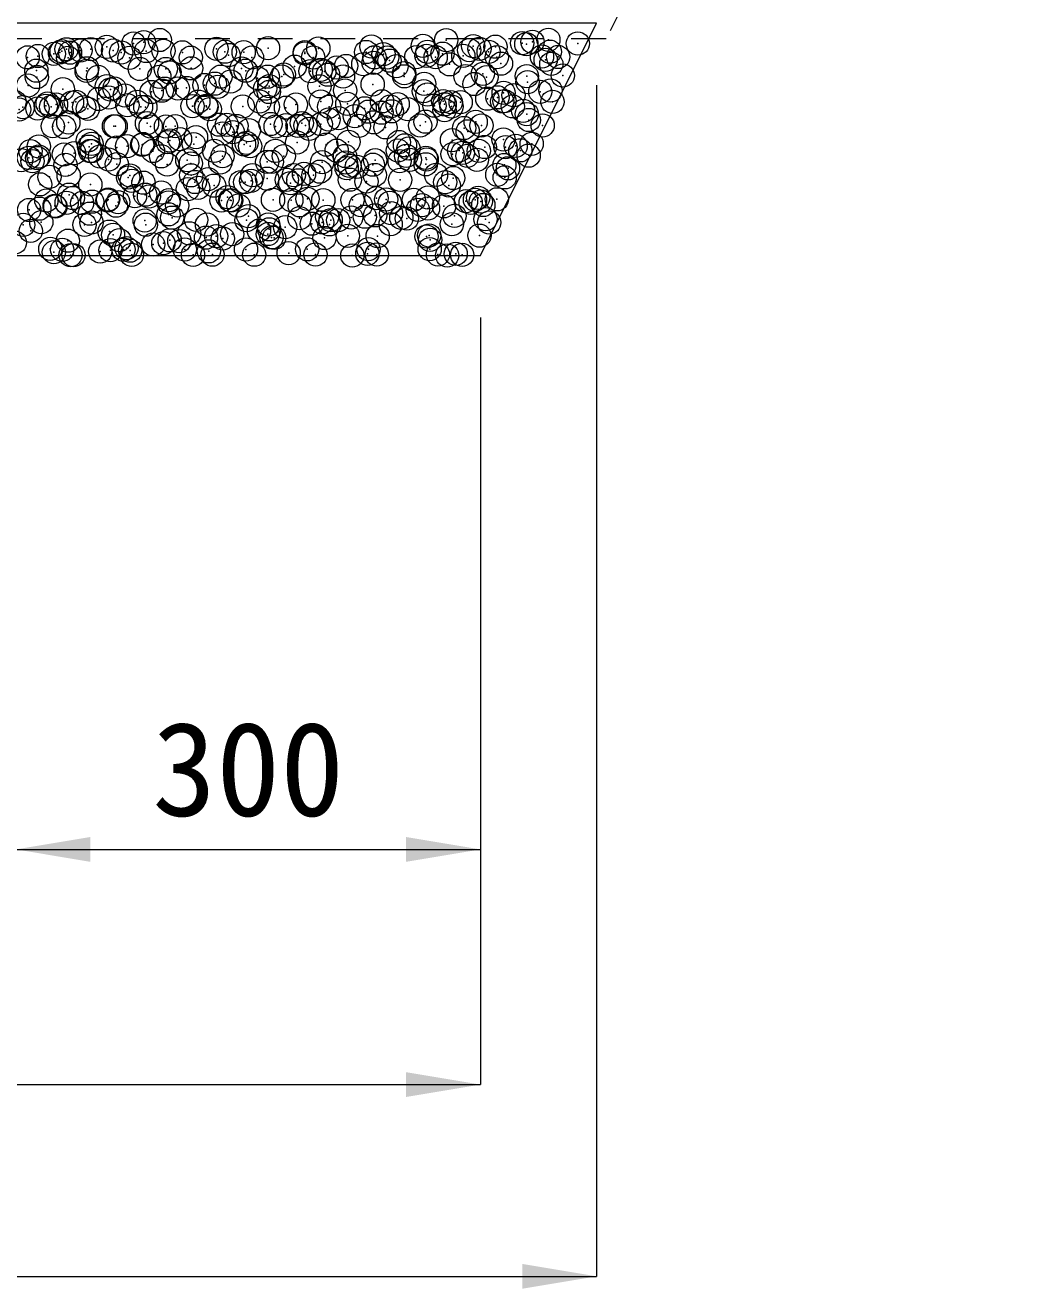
# Model space of a CAD drawing. Units: millimetres at full size, sheet at 1:30; details may follow other scales. Extents: x 47825 to 82541, y -23349 to -5561.
# Drawn here: x 77525 to 78175, y -15645 to -14829 of the extents above; entities that cross this region are included whole.
import ezdxf
from ezdxf.enums import TextEntityAlignment as Align

# ---------------------------------------------------------------- set-up
doc = ezdxf.new("R2010")
doc.units = ezdxf.units.MM
doc.header["$LTSCALE"] = 30
doc.header["$PDMODE"] = 32
doc.header["$PDSIZE"] = 15
doc.linetypes.add('USER1', pattern=[1.35, 0.75, -0.6])
doc.layers.add('ハッチング', color=7, linetype='Continuous', lineweight=5)
doc.layers.add('寸法線', color=7, linetype='Continuous', lineweight=9)
doc.styles.add('ＭＳ ゴシック', font='')
doc.styles.get('ＭＳ ゴシック').set_extended_font_data('MS Gothic')

# ---------------------------------------------------------------- blocks, each defined once
blk = doc.blocks.new('filled_arrow')
at = {"color": 0, "linetype": 'Continuous', "lineweight": -2}
blk.add_solid([(7.5, 1.25), (0, 0), (7.5, -1.25)], dxfattribs=at)

msp = doc.modelspace()

# ---------------------------------------------------------------- linework, layer by layer
at = {"layer": 'ハッチング', "linetype": 'USER1', "lineweight": 9}
msp.add_lwpolyline([(77518.69, -11117.66), (79759.87, -11117.66), (77899.87, -14837.66), (75737.51, -14837.66), (73877.5, -11117.66), (76118.69, -11117.66)], dxfattribs=at)
at = {"layer": 'ハッチング', "lineweight": 20}
msp.add_lwpolyline([(77893.69, -14827.66), (75743.69, -14827.66), (75818.69, -14977.66), (77818.69, -14977.66)], close=True, dxfattribs=at)
at = {"layer": 'ハッチング'}
for p in [(77577.36, -14842.99), (77594.61, -14840.72), (77601.22, -14839.85), (77611.55, -14838.49), (77748.29, -14842.71), (77781.54, -14842.28), (77796.57, -14838.62), (77814.02, -14842.44), (77828.37, -14842.83), (77845.62, -14840.56), (77848.32, -14841.2), (77852.23, -14839.69), (77862.56, -14838.33), (77881.57, -14840.78), (77526.24, -14849.72), (77532.85, -14848.85), (77543.18, -14847.49), (77547.11, -14846.63), (77548.23, -14845.72), (77551.28, -14844.5), (77552.47, -14850.05), (77553.62, -14846.65), (77560.43, -14845.22), (77567.04, -14844.35), (77581.47, -14845.29), (77586.66, -14846.56), (77592.02, -14849.97), (77602.85, -14845.63), (77613.96, -14845.45), (77626.21, -14846.49), (77631.56, -14849.9), (77648.26, -14844.21), (77653.66, -14846.06), (77656.01, -14848.21), (77665.76, -14846.42), (77671.11, -14849.83), (77681.5, -14843.79), (77705.23, -14847.19), (77705.31, -14846.35), (77710.66, -14849.76), (77713.99, -14843.94), (77744.86, -14846.27), (77750.21, -14849.69), (77756.05, -14847.62), (77758.39, -14849.77), (77777.25, -14849.56), (77783.86, -14848.69), (77784.41, -14846.2), (77789.76, -14849.61), (77794.19, -14847.33), (77807.62, -14848.75), (77811.44, -14845.06), (77818.05, -14844.19), (77823.96, -14846.13), (77829.31, -14849.54), (77858.44, -14849.18), (77860.78, -14851.33), (77863.51, -14846.06), (77868.86, -14849.47), (77531.85, -14858.28), (77564.34, -14858.43), (77564.67, -14856.77), (77598.64, -14857.2), (77615.49, -14857.21), (77617.83, -14859.36), (77631.89, -14856.78), (77664.37, -14856.93), (77667.05, -14858.33), (77698.68, -14855.7), (77708.88, -14858.56), (77715.49, -14857.69), (77717.87, -14858.77), (77725.81, -14856.33), (77731.92, -14855.27), (77743.06, -14854.06), (77749.68, -14853.19), (77760, -14851.83), (77764.41, -14855.43), (77798.71, -14854.19), (77831.95, -14853.77), (77864.44, -14853.92), (77526.49, -14867.92), (77532.2, -14862.4), (77571.75, -14862.33), (77611.3, -14862.26), (77640.51, -14867.56), (77647.12, -14866.69), (77650.84, -14862.18), (77657.44, -14865.33), (77674.69, -14863.06), (77681.3, -14862.19), (77690.39, -14862.11), (77691.63, -14860.83), (77720.21, -14860.91), (77729.94, -14862.04), (77749.09, -14867.18), (77769.44, -14859.89), (77769.49, -14861.97), (77782.34, -14866.75), (77809.04, -14861.9), (77814.82, -14866.91), (77820.26, -14860.33), (77822.6, -14862.47), (77848.59, -14861.83), (77849.12, -14865.67), (77871.83, -14861.45), (77549.03, -14870.19), (77577.31, -14868.36), (77578.75, -14875.69), (77579.65, -14870.5), (77582.27, -14869.76), (77589.07, -14874.33), (77606.32, -14872.06), (77612.93, -14871.19), (77614.76, -14869.92), (77623.26, -14869.83), (77628.88, -14869.48), (77649.06, -14868.68), (77679.69, -14869.92), (77682.04, -14872.06), (77682.3, -14868.26), (77714.79, -14868.41), (77731.26, -14871.04), (77782.08, -14871.48), (77784.42, -14873.62), (77829.76, -14875.53), (77833.65, -14872.6), (77840.08, -14874.17), (77857.33, -14871.9), (77863.94, -14871.03), (77517.82, -14878.51), (77520.7, -14883.33), (77523.17, -14881.92), (77532.65, -14882.75), (77537.95, -14881.06), (77539.13, -14879.5), (77541.47, -14881.65), (77544.56, -14880.19), (77554.89, -14878.83), (77557.37, -14878.44), (77562.72, -14881.85), (77565.14, -14882.91), (77572.14, -14876.56), (77590.7, -14880.63), (77596.92, -14878.36), (77599.44, -14881.67), (77602.27, -14881.78), (77632.69, -14881.25), (77636.47, -14878.29), (77641.52, -14881.06), (77641.82, -14881.7), (77643.86, -14883.21), (77665.17, -14881.4), (77676.02, -14878.22), (77681.37, -14881.63), (77693.08, -14882.19), (77699.48, -14880.17), (77715.57, -14878.15), (77720.92, -14881.56), (77732.72, -14879.74), (77743.9, -14882.62), (77755.12, -14878.08), (77760.47, -14881.49), (77765.21, -14879.9), (77771.71, -14883.17), (77788.96, -14880.9), (77794.66, -14878.01), (77795.47, -14883.74), (77795.57, -14880.03), (77799.51, -14878.66), (77800.02, -14881.42), (77805.89, -14878.67), (77823.15, -14876.4), (77832.75, -14878.24), (77834.21, -14877.93), (77839.57, -14881.35), (77846.29, -14884.18), (77865.24, -14878.39), (77552.52, -14891.77), (77603.34, -14892.21), (77703.34, -14892.17), (77720.59, -14889.9), (77727.2, -14889.03), (77737.52, -14887.67), (77746.24, -14884.77), (77749.89, -14891.65), (77754.77, -14885.4), (77761.38, -14884.53), (77783.14, -14891.23), (77815.62, -14891.38), (77848.63, -14886.33), (77849.92, -14890.15), (77542.45, -14894.2), (77549.83, -14894.66), (77582, -14894.13), (77583.07, -14894.23), (77605.68, -14894.35), (77615.56, -14894.39), (77621.55, -14894.06), (77649.86, -14893.15), (77652.22, -14898.9), (77654.91, -14893.33), (77658.83, -14898.03), (77661.1, -14893.99), (77669.15, -14896.67), (77683.1, -14892.73), (77686.4, -14894.4), (77693.01, -14893.53), (77700.65, -14893.92), (77705.73, -14893.77), (77708.07, -14895.91), (77715.59, -14892.88), (77740.2, -14893.84), (77757.29, -14894.89), (77779.75, -14893.77), (77808.11, -14895.33), (77810.45, -14897.47), (77819.3, -14893.7), (77858.85, -14893.63), (77533.45, -14907.22), (77565.16, -14903.36), (77565.94, -14907.38), (77567.5, -14905.5), (77583.85, -14907.9), (77590.46, -14907.03), (77600.24, -14906.14), (77600.78, -14905.67), (77616.73, -14904.48), (77618.03, -14903.4), (77624.64, -14902.53), (77633.49, -14905.72), (77634.97, -14901.17), (77665.97, -14905.87), (77667.55, -14904.91), (77669.89, -14907.06), (77700.28, -14904.64), (77719.11, -14906.04), (77733.52, -14904.21), (77766.01, -14904.37), (77769.93, -14906.47), (77772.27, -14908.62), (77800.31, -14903.13), (77821.5, -14907.6), (77833.55, -14902.71), (77834.85, -14907.74), (77841.46, -14906.87), (77851.79, -14905.51), (77522.09, -14916.03), (77526.98, -14914.5), (77528.07, -14910.31), (77529.32, -14916.65), (77532.41, -14914.67), (77533.43, -14913.72), (77549.66, -14912.4), (77556.27, -14911.53), (77566.6, -14910.17), (77567.62, -14910.24), (77572.98, -14913.65), (77578.55, -14915.62), (77607.17, -14910.17), (77612.53, -14913.58), (77629.37, -14916.06), (77646.72, -14910.09), (77652.08, -14913.51), (77686.27, -14910.02), (77691.63, -14913.43), (77725.82, -14909.95), (77731.18, -14913.36), (77750.69, -14916.12), (77765.37, -14909.88), (77766.48, -14916.74), (77770.73, -14913.29), (77773.09, -14915.87), (77783.42, -14914.51), (77783.94, -14915.7), (77800.67, -14912.24), (77804.92, -14909.81), (77807.28, -14911.37), (77810.28, -14913.22), (77816.42, -14915.85), (77817.6, -14910.01), (77844.47, -14909.74), (77849.83, -14913.15), (77550.63, -14919.13), (77583.87, -14918.7), (77616.36, -14918.86), (77631.71, -14918.21), (77650.66, -14917.62), (77680.94, -14917.18), (77683.9, -14917.2), (77704.72, -14924.87), (77715.05, -14923.51), (77716.39, -14917.36), (77731.76, -14917.62), (77732.3, -14921.24), (77734.1, -14919.77), (77738.91, -14920.37), (77749.23, -14919.01), (77783.32, -14918.74), (77834.14, -14919.18), (77836.48, -14921.33), (77534.25, -14931.69), (77540.37, -14926.77), (77552.71, -14926), (77566.74, -14931.85), (77591.19, -14927.21), (77592.26, -14925.93), (77593.53, -14929.35), (77601.04, -14930.61), (77631.81, -14925.86), (77634.29, -14930.19), (77642.76, -14928.33), (77646.68, -14932.51), (77663.93, -14930.24), (77666.77, -14930.34), (77670.54, -14929.37), (77671.36, -14925.79), (77680.86, -14928.01), (77693.58, -14928.77), (77695.92, -14930.91), (77698.11, -14925.74), (77701.08, -14929.11), (77710.91, -14925.72), (77734.32, -14928.68), (77745.15, -14929.89), (77750.46, -14925.65), (77766.81, -14928.84), (77790.01, -14925.57), (77795.96, -14930.33), (77798.3, -14932.47), (77801.11, -14927.6), (77829.56, -14925.5), (77834.35, -14927.18), (77553.01, -14938.35), (77555.35, -14940.5), (77595.56, -14939.24), (77602.17, -14938.37), (77604.58, -14939.48), (77612.49, -14937.01), (77629.74, -14934.74), (77636.35, -14933.87), (77655.4, -14939.91), (77706.97, -14941.04), (77751.49, -14940.59), (77784.74, -14940.17), (77817.22, -14940.32), (77829.31, -14941.35), (77527.18, -14948.24), (77533.8, -14947.37), (77538.33, -14942.11), (77543.69, -14945.52), (77544.12, -14946.02), (77551.43, -14943.6), (77561.37, -14943.74), (77567.98, -14942.87), (77577.88, -14942.04), (77578.31, -14941.51), (77583.24, -14945.45), (77584.67, -14943.17), (77617.16, -14943.33), (77617.43, -14941.97), (77622.79, -14945.38), (77651.46, -14942.09), (77656.98, -14941.9), (77657.74, -14942.06), (77662.34, -14945.31), (77684.7, -14941.67), (77696.53, -14941.82), (77701.89, -14945.24), (77717.19, -14941.83), (77736.08, -14941.75), (77741.43, -14945.16), (77757.79, -14941.47), (77760.13, -14943.62), (77775.63, -14941.68), (77778.19, -14948.08), (77780.98, -14945.09), (77784.8, -14947.21), (77795.13, -14945.85), (77809.35, -14942.6), (77812.38, -14943.58), (77815.18, -14941.61), (77818.99, -14942.71), (77820.53, -14945.02), (77535.05, -14956.16), (77566.4, -14950.62), (77567.54, -14956.32), (77601.84, -14955.08), (77617.22, -14951.06), (77619.56, -14953.21), (77635.09, -14954.66), (77642.07, -14957.66), (77667.57, -14954.81), (77668.79, -14952.18), (77681.62, -14957.59), (77701.88, -14953.58), (77709.82, -14957.08), (77716.43, -14956.21), (77719.61, -14952.62), (77721.16, -14957.52), (77721.95, -14954.76), (77726.76, -14954.85), (77735.12, -14953.15), (77744.01, -14952.58), (77750.62, -14951.71), (77760.71, -14957.45), (77760.94, -14950.35), (77767.61, -14953.31), (77771.18, -14953.74), (77800.26, -14957.38), (77801.91, -14952.07), (77821.99, -14954.18), (77824.33, -14956.32), (77523.42, -14957.88), (77528.23, -14961.77), (77562.97, -14957.81), (77579.04, -14962.21), (77581.39, -14964.35), (77602.52, -14957.73), (77630.61, -14963.33), (77648.06, -14965.21), (77658.39, -14963.85), (77675.64, -14961.58), (77681.43, -14963.77), (77682.25, -14960.71), (77692.57, -14959.35), (77733, -14964.89), (77752.29, -14965.06), (77783.82, -14965.33), (77785.54, -14964.64), (77818.02, -14964.79), (77517.93, -14969.3), (77540.87, -14973.35), (77548.59, -14973.91), (77552.23, -14968.07), (77585.47, -14967.65), (77588.14, -14973.84), (77590.01, -14972.86), (77607.27, -14970.58), (77613.88, -14969.71), (77617.96, -14967.8), (77624.2, -14968.35), (77627.69, -14973.77), (77641.45, -14966.08), (77652.26, -14966.57), (77667.24, -14973.7), (77683.77, -14965.91), (77685.5, -14966.14), (77706.79, -14973.63), (77717.99, -14966.3), (77746.34, -14973.56), (77785.89, -14973.48), (77786.16, -14967.47), (77543.21, -14975.5), (77553.94, -14977.33), (77555.83, -14977.36), (77573.08, -14975.08), (77579.69, -14974.21), (77592.43, -14974.48), (77593.49, -14977.25), (77633.04, -14977.18), (77643.25, -14974.91), (77645.59, -14977.06), (77672.59, -14977.11), (77694.82, -14976.04), (77712.14, -14977.04), (77735.92, -14977.62), (77745.64, -14976.47), (77751.69, -14976.97), (77791.24, -14976.9), (77797.21, -14977.59), (77802.71, -14976.54), (77806.84, -14977.19)]:
    msp.add_point(p, dxfattribs=at)
at = {"layer": '寸法線'}
for p, q in [((77893.69, -14867.66), (77893.69, -15636.61)), ((77818.69, -15017.66), (77818.69, -15361.01)), ((77818.69, -15017.66), (77818.69, -15512.82)), ((77518.69, -15361.01), (77818.69, -15361.01)), ((75818.69, -15512.82), (77818.69, -15512.82)), ((75743.69, -15636.61), (77893.69, -15636.61))]:
    msp.add_line(p, q, dxfattribs=at)

# ---------------------------------------------------------------- block references
at = {"layer": '寸法線', "xscale": 6.4, "yscale": 6.4}
msp.add_blockref('filled_arrow', (77518.69, -15361.01), dxfattribs=at)
at = {"layer": '寸法線', "xscale": 6.4, "yscale": 6.4, "rotation": 180}
for p in [(77818.69, -15361.01), (77818.69, -15512.82), (77893.69, -15636.61)]:
    msp.add_blockref('filled_arrow', p, dxfattribs=at)

# ---------------------------------------------------------------- texts
at = {"layer": '寸法線', "style": 'ＭＳ ゴシック'}
msp.add_text('300', height=60.76, dxfattribs=at).set_placement((77668.69, -15309.01), align=Align.MIDDLE_CENTER)

doc.saveas('drawing.dxf')
